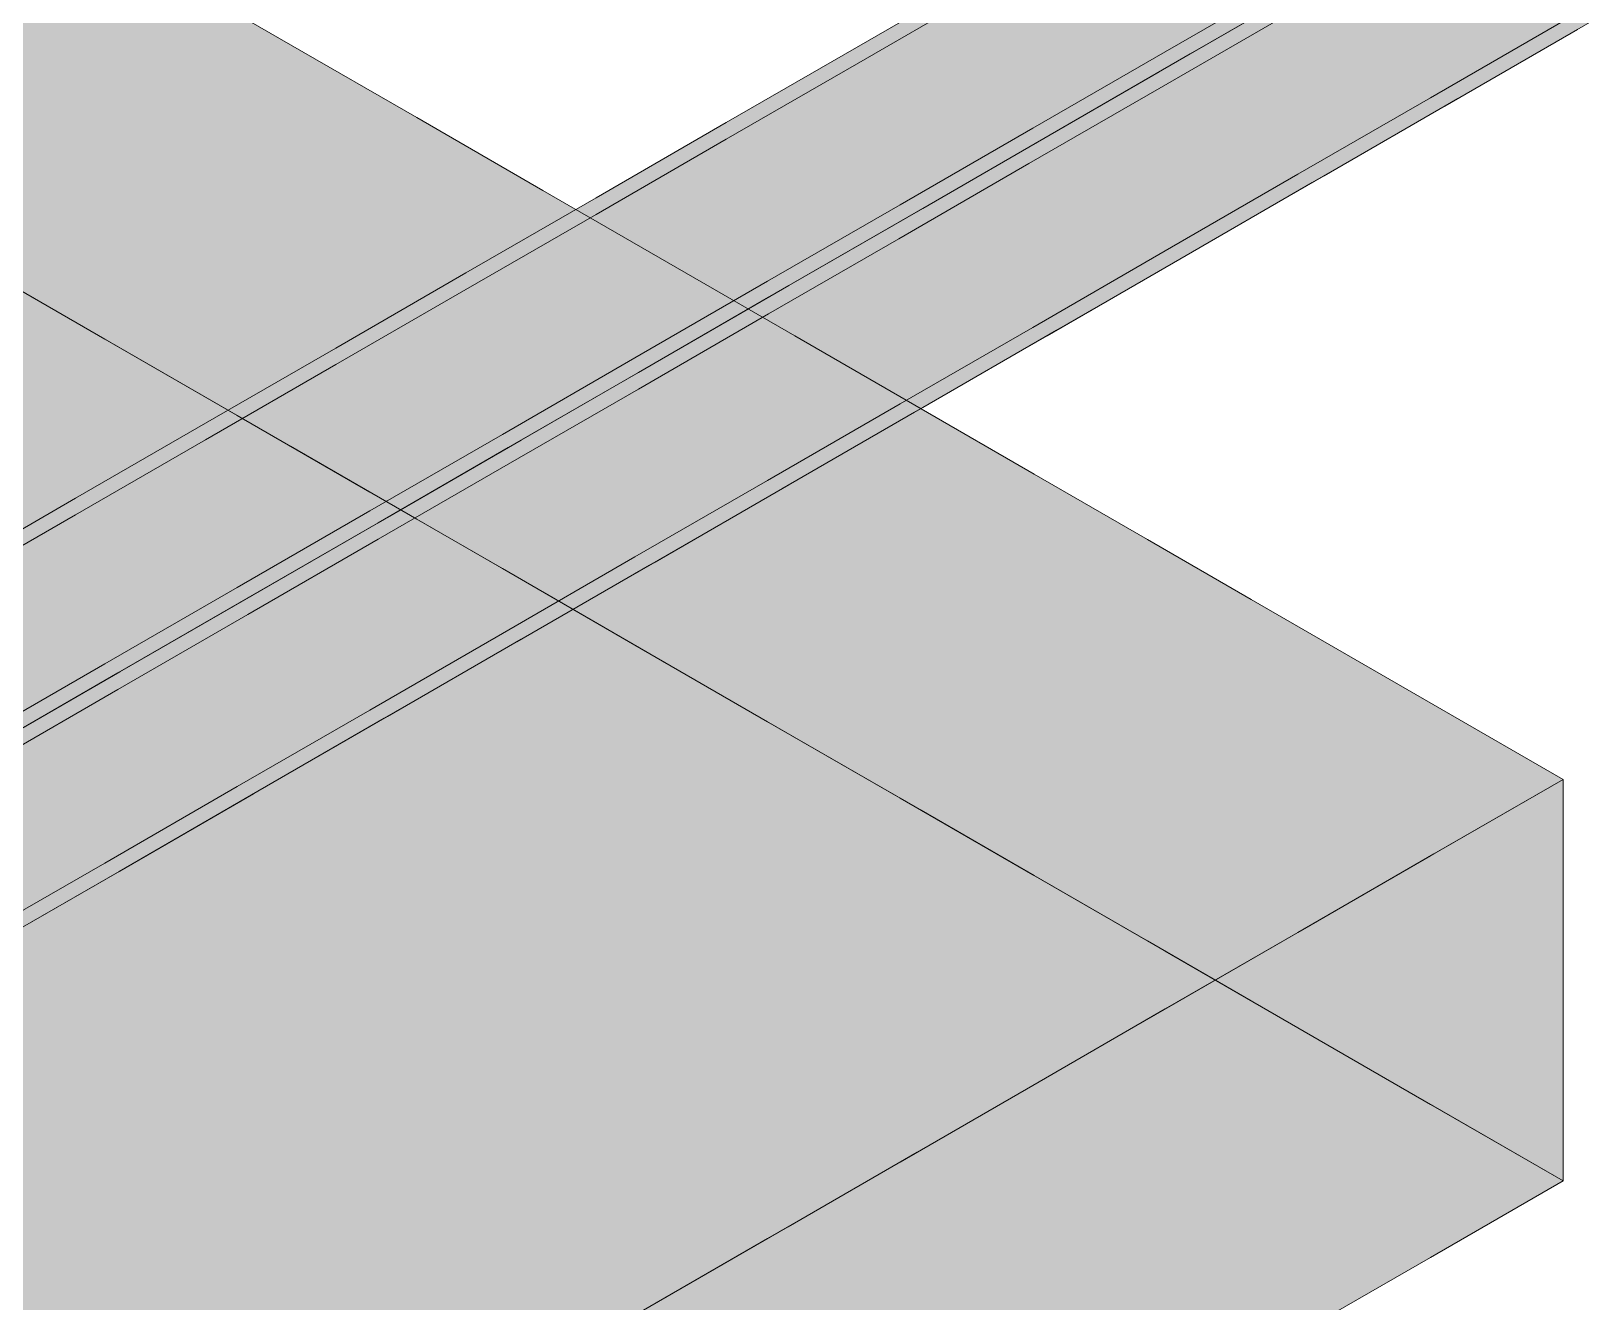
# Model space of a CAD drawing. Header units: metres. Extents: x 349021 to 349543, y 9281040 to 9281959.
# Drawn here: x 349207.5653 to 349207.8639, y 9281044.6369 to 9281044.88 of the extents above; entities that cross this region are included whole.
import ezdxf

# ---------------------------------------------------------------- set-up
doc = ezdxf.new("R2010")
doc.units = ezdxf.units.M
doc.header["$LTSCALE"] = 0.25
doc.layers.add('ISO-3D', color=7, linetype='CONTINUOUS', lineweight=13)
doc.layers.add('ISO-3D-ARISTAS', color=250, linetype='CONTINUOUS', lineweight=13)

msp = doc.modelspace()

# ---------------------------------------------------------------- linework, layer by layer
at = {"layer": 'ISO-3D', "true_color": 0x8e8d88}
for points in [[(349207.5667, 9281044.87841), (349207.54257, 9281044.89234), (349207.5667, 9281044.90524), (349207.54257, 9281044.91917)], [(349207.59082, 9281044.86448), (349207.5667, 9281044.87841), (349207.59082, 9281044.89131), (349207.5667, 9281044.90524)], [(349207.5667, 9281044.85341), (349207.54257, 9281044.86734), (349207.5667, 9281044.87841), (349207.54257, 9281044.89234)], [(349207.61495, 9281044.85056), (349207.59082, 9281044.86448), (349207.61495, 9281044.87738), (349207.59082, 9281044.89131)], [(349207.59082, 9281044.83948), (349207.5667, 9281044.85341), (349207.59082, 9281044.86448), (349207.5667, 9281044.87841)], [(349207.63907, 9281044.83663), (349207.61495, 9281044.85056), (349207.63907, 9281044.86345), (349207.61495, 9281044.87738)], [(349207.5667, 9281044.82841), (349207.54257, 9281044.84234), (349207.5667, 9281044.85341), (349207.54257, 9281044.86734)], [(349207.61495, 9281044.82556), (349207.59082, 9281044.83948), (349207.61495, 9281044.85056), (349207.59082, 9281044.86448)], [(349207.6632, 9281044.8227), (349207.63907, 9281044.83663), (349207.6632, 9281044.84952), (349207.63907, 9281044.86345)], [(349207.59082, 9281044.81448), (349207.5667, 9281044.82841), (349207.59082, 9281044.83948), (349207.5667, 9281044.85341)], [(349207.63907, 9281044.81163), (349207.61495, 9281044.82556), (349207.63907, 9281044.83663), (349207.61495, 9281044.85056)], [(349207.68732, 9281044.80877), (349207.6632, 9281044.8227), (349207.68732, 9281044.83559), (349207.6632, 9281044.84952)], [(349207.61495, 9281044.80056), (349207.59082, 9281044.81448), (349207.61495, 9281044.82556), (349207.59082, 9281044.83948)], [(349207.6632, 9281044.7977), (349207.63907, 9281044.81163), (349207.6632, 9281044.8227), (349207.63907, 9281044.83663)], [(349207.71145, 9281044.79484), (349207.68732, 9281044.80877), (349207.71145, 9281044.82167), (349207.68732, 9281044.83559)], [(349207.63907, 9281044.78663), (349207.61495, 9281044.80056), (349207.63907, 9281044.81163), (349207.61495, 9281044.82556)], [(349207.68732, 9281044.78377), (349207.6632, 9281044.7977), (349207.68732, 9281044.80877), (349207.6632, 9281044.8227)], [(349207.73557, 9281044.78091), (349207.71145, 9281044.79484), (349207.73557, 9281044.80774), (349207.71145, 9281044.82167)], [(349207.6632, 9281044.7727), (349207.63907, 9281044.78663), (349207.6632, 9281044.7977), (349207.63907, 9281044.81163)], [(349207.71145, 9281044.76984), (349207.68732, 9281044.78377), (349207.71145, 9281044.79484), (349207.68732, 9281044.80877)], [(349207.75722, 9281044.76841), (349207.73557, 9281044.78091), (349207.75722, 9281044.79524), (349207.73557, 9281044.80774)], [(349207.68732, 9281044.75877), (349207.6632, 9281044.7727), (349207.68732, 9281044.78377), (349207.6632, 9281044.7977)], [(349207.73557, 9281044.75591), (349207.71145, 9281044.76984), (349207.73557, 9281044.78091), (349207.71145, 9281044.79484)], [(349207.77888, 9281044.75591), (349207.75722, 9281044.76841), (349207.77888, 9281044.78274), (349207.75722, 9281044.79524)], [(349207.71145, 9281044.74484), (349207.68732, 9281044.75877), (349207.71145, 9281044.76984), (349207.68732, 9281044.78377)], [(349207.79876, 9281044.74443), (349207.77888, 9281044.75591), (349207.79876, 9281044.77126), (349207.77888, 9281044.78274)], [(349207.75722, 9281044.74341), (349207.73557, 9281044.75591), (349207.75722, 9281044.76841), (349207.73557, 9281044.78091)], [(349207.81864, 9281044.73296), (349207.79876, 9281044.74443), (349207.81864, 9281044.75978), (349207.79876, 9281044.77126)], [(349207.73557, 9281044.73091), (349207.71145, 9281044.74484), (349207.73557, 9281044.75591), (349207.71145, 9281044.76984)], [(349207.77888, 9281044.73091), (349207.75722, 9281044.74341), (349207.77888, 9281044.75591), (349207.75722, 9281044.76841)], [(349207.83852, 9281044.72148), (349207.81864, 9281044.73296), (349207.83852, 9281044.7483), (349207.81864, 9281044.75978)], [(349207.75722, 9281044.71841), (349207.73557, 9281044.73091), (349207.75722, 9281044.74341), (349207.73557, 9281044.75591)], [(349207.79876, 9281044.71943), (349207.77888, 9281044.73091), (349207.79876, 9281044.74443), (349207.77888, 9281044.75591)], [(349207.8584, 9281044.71), (349207.83852, 9281044.72148), (349207.8584, 9281044.73682), (349207.83852, 9281044.7483)], [(349207.81864, 9281044.70796), (349207.79876, 9281044.71943), (349207.81864, 9281044.73296), (349207.79876, 9281044.74443)], [(349207.77888, 9281044.70591), (349207.75722, 9281044.71841), (349207.77888, 9281044.73091), (349207.75722, 9281044.74341)], [(349207.83852, 9281044.69648), (349207.81864, 9281044.70796), (349207.83852, 9281044.72148), (349207.81864, 9281044.73296)], [(349207.79876, 9281044.69443), (349207.77888, 9281044.70591), (349207.79876, 9281044.71943), (349207.77888, 9281044.73091)], [(349207.8584, 9281044.685), (349207.83852, 9281044.69648), (349207.8584, 9281044.71), (349207.83852, 9281044.72148)], [(349207.81864, 9281044.68296), (349207.79876, 9281044.69443), (349207.81864, 9281044.70796), (349207.79876, 9281044.71943)], [(349207.83852, 9281044.67148), (349207.81864, 9281044.68296), (349207.83852, 9281044.69648), (349207.81864, 9281044.70796)], [(349207.8584, 9281044.66), (349207.83852, 9281044.67148), (349207.8584, 9281044.685), (349207.83852, 9281044.69648)]]:
    msp.add_solid(points, dxfattribs=at)
at = {"layer": 'ISO-3D', "true_color": 0x9e9c96}
for points in [[(349207.59082, 9281044.89131), (349207.56611, 9281044.87704), (349207.5667, 9281044.90524), (349207.54199, 9281044.89097)], [(349207.56611, 9281044.87704), (349207.5414, 9281044.86277), (349207.54199, 9281044.89097), (349207.51727, 9281044.8767)], [(349207.61495, 9281044.87738), (349207.59024, 9281044.86311), (349207.59082, 9281044.89131), (349207.56611, 9281044.87704)], [(349207.59024, 9281044.86311), (349207.56552, 9281044.84884), (349207.56611, 9281044.87704), (349207.5414, 9281044.86277)], [(349207.63907, 9281044.86345), (349207.61436, 9281044.84918), (349207.61495, 9281044.87738), (349207.59024, 9281044.86311)], [(349207.61436, 9281044.84918), (349207.58965, 9281044.83492), (349207.59024, 9281044.86311), (349207.56552, 9281044.84884)], [(349207.6632, 9281044.84952), (349207.63849, 9281044.83526), (349207.63907, 9281044.86345), (349207.61436, 9281044.84918)], [(349207.56552, 9281044.84884), (349207.54081, 9281044.83458), (349207.5414, 9281044.86277), (349207.51669, 9281044.8485)], [(349207.58965, 9281044.83492), (349207.56493, 9281044.82065), (349207.56552, 9281044.84884), (349207.54081, 9281044.83458)], [(349207.63849, 9281044.83526), (349207.61377, 9281044.82099), (349207.61436, 9281044.84918), (349207.58965, 9281044.83492)], [(349207.68732, 9281044.83559), (349207.66261, 9281044.82133), (349207.6632, 9281044.84952), (349207.63849, 9281044.83526)], [(349207.57938, 9281044.82109), (349207.55402, 9281044.80645), (349207.55402, 9281044.83573), (349207.52865, 9281044.82109)], [(349207.61377, 9281044.82099), (349207.58906, 9281044.80672), (349207.58965, 9281044.83492), (349207.56493, 9281044.82065)], [(349207.66261, 9281044.82133), (349207.6379, 9281044.80706), (349207.63849, 9281044.83526), (349207.61377, 9281044.82099)], [(349207.71145, 9281044.82167), (349207.68674, 9281044.8074), (349207.68732, 9281044.83559), (349207.66261, 9281044.82133)], [(349207.68674, 9281044.8074), (349207.66202, 9281044.79313), (349207.66261, 9281044.82133), (349207.6379, 9281044.80706)], [(349207.73557, 9281044.80774), (349207.71086, 9281044.79347), (349207.71145, 9281044.82167), (349207.68674, 9281044.8074)], [(349207.58906, 9281044.80672), (349207.56435, 9281044.79245), (349207.56493, 9281044.82065), (349207.54022, 9281044.80638)], [(349207.60475, 9281044.80645), (349207.57938, 9281044.7918), (349207.57938, 9281044.82109), (349207.55402, 9281044.80645)], [(349207.6379, 9281044.80706), (349207.61318, 9281044.79279), (349207.61377, 9281044.82099), (349207.58906, 9281044.80672)], [(349207.57938, 9281044.7918), (349207.55402, 9281044.77716), (349207.55402, 9281044.80645), (349207.52865, 9281044.7918)], [(349207.61318, 9281044.79279), (349207.58847, 9281044.77852), (349207.58906, 9281044.80672), (349207.56435, 9281044.79245)], [(349207.63011, 9281044.7918), (349207.60475, 9281044.77716), (349207.60475, 9281044.80645), (349207.57938, 9281044.7918)], [(349207.66202, 9281044.79313), (349207.63731, 9281044.77886), (349207.6379, 9281044.80706), (349207.61318, 9281044.79279)], [(349207.71086, 9281044.79347), (349207.68615, 9281044.7792), (349207.68674, 9281044.8074), (349207.66202, 9281044.79313)], [(349207.75722, 9281044.79524), (349207.73251, 9281044.78097), (349207.73557, 9281044.80774), (349207.71086, 9281044.79347)], [(349207.77888, 9281044.78274), (349207.75416, 9281044.76847), (349207.75722, 9281044.79524), (349207.73251, 9281044.78097)], [(349207.58847, 9281044.77852), (349207.56376, 9281044.76425), (349207.56435, 9281044.79245), (349207.53963, 9281044.77818)], [(349207.60475, 9281044.77716), (349207.57938, 9281044.76251), (349207.57938, 9281044.7918), (349207.55402, 9281044.77716)], [(349207.63731, 9281044.77886), (349207.6126, 9281044.76459), (349207.61318, 9281044.79279), (349207.58847, 9281044.77852)], [(349207.65548, 9281044.77716), (349207.63011, 9281044.76251), (349207.63011, 9281044.7918), (349207.60475, 9281044.77716)], [(349207.68615, 9281044.7792), (349207.66143, 9281044.76493), (349207.66202, 9281044.79313), (349207.63731, 9281044.77886)], [(349207.73251, 9281044.78097), (349207.7078, 9281044.7667), (349207.71086, 9281044.79347), (349207.68615, 9281044.7792)], [(349207.79876, 9281044.77126), (349207.77404, 9281044.75699), (349207.77888, 9281044.78274), (349207.75416, 9281044.76847)], [(349207.75416, 9281044.76847), (349207.72945, 9281044.7542), (349207.73251, 9281044.78097), (349207.7078, 9281044.7667)], [(349207.57938, 9281044.76251), (349207.55402, 9281044.74787), (349207.55402, 9281044.77716), (349207.52865, 9281044.76251)], [(349207.6126, 9281044.76459), (349207.58788, 9281044.75033), (349207.58847, 9281044.77852), (349207.56376, 9281044.76425)], [(349207.63011, 9281044.76251), (349207.60475, 9281044.74787), (349207.60475, 9281044.77716), (349207.57938, 9281044.76251)], [(349207.66143, 9281044.76493), (349207.63672, 9281044.75067), (349207.63731, 9281044.77886), (349207.6126, 9281044.76459)], [(349207.68084, 9281044.76251), (349207.65548, 9281044.74787), (349207.65548, 9281044.77716), (349207.63011, 9281044.76251)], [(349207.7078, 9281044.7667), (349207.68309, 9281044.75243), (349207.68615, 9281044.7792), (349207.66143, 9281044.76493)], [(349207.81864, 9281044.75978), (349207.79392, 9281044.74551), (349207.79876, 9281044.77126), (349207.77404, 9281044.75699)], [(349207.77404, 9281044.75699), (349207.74933, 9281044.74272), (349207.75416, 9281044.76847), (349207.72945, 9281044.7542)], [(349207.63672, 9281044.75067), (349207.61201, 9281044.7364), (349207.6126, 9281044.76459), (349207.58788, 9281044.75033)], [(349207.68309, 9281044.75243), (349207.65837, 9281044.73817), (349207.66143, 9281044.76493), (349207.63672, 9281044.75067)], [(349207.72945, 9281044.7542), (349207.70474, 9281044.73993), (349207.7078, 9281044.7667), (349207.68309, 9281044.75243)], [(349207.58788, 9281044.75033), (349207.56317, 9281044.73606), (349207.56376, 9281044.76425), (349207.53905, 9281044.74999)], [(349207.60475, 9281044.74787), (349207.57938, 9281044.73322), (349207.57938, 9281044.76251), (349207.55402, 9281044.74787)], [(349207.65548, 9281044.74787), (349207.63011, 9281044.73322), (349207.63011, 9281044.76251), (349207.60475, 9281044.74787)], [(349207.70621, 9281044.74787), (349207.68084, 9281044.73322), (349207.68084, 9281044.76251), (349207.65548, 9281044.74787)], [(349207.83852, 9281044.7483), (349207.8138, 9281044.73404), (349207.81864, 9281044.75978), (349207.79392, 9281044.74551)], [(349207.79392, 9281044.74551), (349207.76921, 9281044.73125), (349207.77404, 9281044.75699), (349207.74933, 9281044.74272)], [(349207.74933, 9281044.74272), (349207.72462, 9281044.72846), (349207.72945, 9281044.7542), (349207.70474, 9281044.73993)], [(349207.61201, 9281044.7364), (349207.5873, 9281044.72213), (349207.58788, 9281044.75033), (349207.56317, 9281044.73606)], [(349207.65837, 9281044.73817), (349207.63366, 9281044.7239), (349207.63672, 9281044.75067), (349207.61201, 9281044.7364)], [(349207.70474, 9281044.73993), (349207.68002, 9281044.72567), (349207.68309, 9281044.75243), (349207.65837, 9281044.73817)], [(349207.57938, 9281044.73322), (349207.55402, 9281044.71858), (349207.55402, 9281044.74787), (349207.52865, 9281044.73322)], [(349207.63011, 9281044.73322), (349207.60475, 9281044.71858), (349207.60475, 9281044.74787), (349207.57938, 9281044.73322)], [(349207.68084, 9281044.73322), (349207.65548, 9281044.71858), (349207.65548, 9281044.74787), (349207.63011, 9281044.73322)], [(349207.73157, 9281044.73322), (349207.70621, 9281044.71858), (349207.70621, 9281044.74787), (349207.68084, 9281044.73322)], [(349207.8584, 9281044.73682), (349207.83369, 9281044.72256), (349207.83852, 9281044.7483), (349207.8138, 9281044.73404)], [(349207.8138, 9281044.73404), (349207.78909, 9281044.71977), (349207.79392, 9281044.74551), (349207.76921, 9281044.73125)], [(349207.76921, 9281044.73125), (349207.7445, 9281044.71698), (349207.74933, 9281044.74272), (349207.72462, 9281044.72846)], [(349207.68002, 9281044.72567), (349207.65531, 9281044.7114), (349207.65837, 9281044.73817), (349207.63366, 9281044.7239)], [(349207.72462, 9281044.72846), (349207.6999, 9281044.71419), (349207.70474, 9281044.73993), (349207.68002, 9281044.72567)], [(349207.5873, 9281044.72213), (349207.56258, 9281044.70786), (349207.56317, 9281044.73606), (349207.53846, 9281044.72179)], [(349207.63366, 9281044.7239), (349207.60895, 9281044.70963), (349207.61201, 9281044.7364), (349207.5873, 9281044.72213)], [(349207.60475, 9281044.71858), (349207.57938, 9281044.70393), (349207.57938, 9281044.73322), (349207.55402, 9281044.71858)], [(349207.65548, 9281044.71858), (349207.63011, 9281044.70393), (349207.63011, 9281044.73322), (349207.60475, 9281044.71858)], [(349207.70621, 9281044.71858), (349207.68084, 9281044.70393), (349207.68084, 9281044.73322), (349207.65548, 9281044.71858)], [(349207.75694, 9281044.71858), (349207.73157, 9281044.70393), (349207.73157, 9281044.73322), (349207.70621, 9281044.71858)], [(349207.83369, 9281044.72256), (349207.80897, 9281044.70829), (349207.8138, 9281044.73404), (349207.78909, 9281044.71977)], [(349207.78909, 9281044.71977), (349207.76438, 9281044.7055), (349207.76921, 9281044.73125), (349207.7445, 9281044.71698)], [(349207.6999, 9281044.71419), (349207.67519, 9281044.69992), (349207.68002, 9281044.72567), (349207.65531, 9281044.7114)], [(349207.7445, 9281044.71698), (349207.71978, 9281044.70271), (349207.72462, 9281044.72846), (349207.6999, 9281044.71419)], [(349207.65531, 9281044.7114), (349207.6306, 9281044.69713), (349207.63366, 9281044.7239), (349207.60895, 9281044.70963)], [(349207.60895, 9281044.70963), (349207.58423, 9281044.69536), (349207.5873, 9281044.72213), (349207.56258, 9281044.70786)], [(349207.80897, 9281044.70829), (349207.78426, 9281044.69402), (349207.78909, 9281044.71977), (349207.76438, 9281044.7055)], [(349207.57938, 9281044.70393), (349207.55402, 9281044.68929), (349207.55402, 9281044.71858), (349207.52865, 9281044.70393)], [(349207.63011, 9281044.70393), (349207.60475, 9281044.68929), (349207.60475, 9281044.71858), (349207.57938, 9281044.70393)], [(349207.68084, 9281044.70393), (349207.65548, 9281044.68929), (349207.65548, 9281044.71858), (349207.63011, 9281044.70393)], [(349207.73157, 9281044.70393), (349207.70621, 9281044.68929), (349207.70621, 9281044.71858), (349207.68084, 9281044.70393)], [(349207.76438, 9281044.7055), (349207.73967, 9281044.69123), (349207.7445, 9281044.71698), (349207.71978, 9281044.70271)], [(349207.7823, 9281044.70393), (349207.75694, 9281044.68929), (349207.75694, 9281044.71858), (349207.73157, 9281044.70393)], [(349207.71978, 9281044.70271), (349207.69507, 9281044.68844), (349207.6999, 9281044.71419), (349207.67519, 9281044.69992)], [(349207.67519, 9281044.69992), (349207.65048, 9281044.68565), (349207.65531, 9281044.7114), (349207.6306, 9281044.69713)], [(349207.58423, 9281044.69536), (349207.55952, 9281044.68109), (349207.56258, 9281044.70786), (349207.53787, 9281044.69359)], [(349207.6306, 9281044.69713), (349207.60588, 9281044.68286), (349207.60895, 9281044.70963), (349207.58423, 9281044.69536)], [(349207.78426, 9281044.69402), (349207.75955, 9281044.67975), (349207.76438, 9281044.7055), (349207.73967, 9281044.69123)], [(349207.60475, 9281044.68929), (349207.57938, 9281044.67464), (349207.57938, 9281044.70393), (349207.55402, 9281044.68929)], [(349207.65548, 9281044.68929), (349207.63011, 9281044.67464), (349207.63011, 9281044.70393), (349207.60475, 9281044.68929)], [(349207.70621, 9281044.68929), (349207.68084, 9281044.67464), (349207.68084, 9281044.70393), (349207.65548, 9281044.68929)], [(349207.73967, 9281044.69123), (349207.71495, 9281044.67696), (349207.71978, 9281044.70271), (349207.69507, 9281044.68844)], [(349207.75694, 9281044.68929), (349207.73157, 9281044.67464), (349207.73157, 9281044.70393), (349207.70621, 9281044.68929)], [(349207.80767, 9281044.68929), (349207.7823, 9281044.67464), (349207.7823, 9281044.70393), (349207.75694, 9281044.68929)], [(349207.69507, 9281044.68844), (349207.67036, 9281044.67417), (349207.67519, 9281044.69992), (349207.65048, 9281044.68565)], [(349207.65048, 9281044.68565), (349207.62576, 9281044.67138), (349207.6306, 9281044.69713), (349207.60588, 9281044.68286)], [(349207.60588, 9281044.68286), (349207.58117, 9281044.66859), (349207.58423, 9281044.69536), (349207.55952, 9281044.68109)], [(349207.75955, 9281044.67975), (349207.73483, 9281044.66548), (349207.73967, 9281044.69123), (349207.71495, 9281044.67696)], [(349207.57938, 9281044.67464), (349207.55402, 9281044.66), (349207.55402, 9281044.68929), (349207.52865, 9281044.67464)], [(349207.63011, 9281044.67464), (349207.60475, 9281044.66), (349207.60475, 9281044.68929), (349207.57938, 9281044.67464)], [(349207.68084, 9281044.67464), (349207.65548, 9281044.66), (349207.65548, 9281044.68929), (349207.63011, 9281044.67464)], [(349207.71495, 9281044.67696), (349207.69024, 9281044.66269), (349207.69507, 9281044.68844), (349207.67036, 9281044.67417)], [(349207.73157, 9281044.67464), (349207.70621, 9281044.66), (349207.70621, 9281044.68929), (349207.68084, 9281044.67464)], [(349207.7823, 9281044.67464), (349207.75694, 9281044.66), (349207.75694, 9281044.68929), (349207.73157, 9281044.67464)], [(349207.83303, 9281044.67464), (349207.80767, 9281044.66), (349207.80767, 9281044.68929), (349207.7823, 9281044.67464)], [(349207.67036, 9281044.67417), (349207.64565, 9281044.6599), (349207.65048, 9281044.68565), (349207.62576, 9281044.67138)], [(349207.58117, 9281044.66859), (349207.55646, 9281044.65432), (349207.55952, 9281044.68109), (349207.53481, 9281044.66682)], [(349207.62576, 9281044.67138), (349207.60105, 9281044.65711), (349207.60588, 9281044.68286), (349207.58117, 9281044.66859)], [(349207.73483, 9281044.66548), (349207.71012, 9281044.65122), (349207.71495, 9281044.67696), (349207.69024, 9281044.66269)], [(349207.60475, 9281044.66), (349207.57938, 9281044.64536), (349207.57938, 9281044.67464), (349207.55402, 9281044.66)], [(349207.65548, 9281044.66), (349207.63011, 9281044.64536), (349207.63011, 9281044.67464), (349207.60475, 9281044.66)], [(349207.69024, 9281044.66269), (349207.66553, 9281044.64843), (349207.67036, 9281044.67417), (349207.64565, 9281044.6599)], [(349207.70621, 9281044.66), (349207.68084, 9281044.64536), (349207.68084, 9281044.67464), (349207.65548, 9281044.66)], [(349207.75694, 9281044.66), (349207.73157, 9281044.64536), (349207.73157, 9281044.67464), (349207.70621, 9281044.66)], [(349207.80767, 9281044.66), (349207.7823, 9281044.64536), (349207.7823, 9281044.67464), (349207.75694, 9281044.66)], [(349207.8584, 9281044.66), (349207.83303, 9281044.64536), (349207.83303, 9281044.67464), (349207.80767, 9281044.66)], [(349207.64565, 9281044.6599), (349207.62093, 9281044.64564), (349207.62576, 9281044.67138), (349207.60105, 9281044.65711)], [(349207.60105, 9281044.65711), (349207.57634, 9281044.64285), (349207.58117, 9281044.66859), (349207.55646, 9281044.65432)], [(349207.57938, 9281044.64536), (349207.55402, 9281044.63071), (349207.55402, 9281044.66), (349207.52865, 9281044.64536)], [(349207.63011, 9281044.64536), (349207.60475, 9281044.63071), (349207.60475, 9281044.66), (349207.57938, 9281044.64536)], [(349207.68084, 9281044.64536), (349207.65548, 9281044.63071), (349207.65548, 9281044.66), (349207.63011, 9281044.64536)], [(349207.71012, 9281044.65122), (349207.68541, 9281044.63695), (349207.69024, 9281044.66269), (349207.66553, 9281044.64843)], [(349207.73157, 9281044.64536), (349207.70621, 9281044.63071), (349207.70621, 9281044.66), (349207.68084, 9281044.64536)], [(349207.7823, 9281044.64536), (349207.75694, 9281044.63071), (349207.75694, 9281044.66), (349207.73157, 9281044.64536)], [(349207.83303, 9281044.64536), (349207.80767, 9281044.63071), (349207.80767, 9281044.66), (349207.7823, 9281044.64536)], [(349207.62093, 9281044.64564), (349207.59622, 9281044.63137), (349207.60105, 9281044.65711), (349207.57634, 9281044.64285)], [(349207.66553, 9281044.64843), (349207.64081, 9281044.63416), (349207.64565, 9281044.6599), (349207.62093, 9281044.64564)], [(349207.57634, 9281044.64285), (349207.55324, 9281044.62951), (349207.55646, 9281044.65432), (349207.53336, 9281044.64099)], [(349207.68541, 9281044.63695), (349207.66069, 9281044.62268), (349207.66553, 9281044.64843), (349207.64081, 9281044.63416)], [(349207.60475, 9281044.63071), (349207.57938, 9281044.61607), (349207.57938, 9281044.64536), (349207.55402, 9281044.63071)], [(349207.64081, 9281044.63416), (349207.6161, 9281044.61989), (349207.62093, 9281044.64564), (349207.59622, 9281044.63137)], [(349207.65548, 9281044.63071), (349207.63011, 9281044.61607), (349207.63011, 9281044.64536), (349207.60475, 9281044.63071)], [(349207.70621, 9281044.63071), (349207.68084, 9281044.61607), (349207.68084, 9281044.64536), (349207.65548, 9281044.63071)], [(349207.75694, 9281044.63071), (349207.73157, 9281044.61607), (349207.73157, 9281044.64536), (349207.70621, 9281044.63071)], [(349207.80767, 9281044.63071), (349207.7823, 9281044.61607), (349207.7823, 9281044.64536), (349207.75694, 9281044.63071)], [(349207.59622, 9281044.63137), (349207.57313, 9281044.61804), (349207.57634, 9281044.64285), (349207.55324, 9281044.62951)]]:
    msp.add_solid(points, dxfattribs=at)
at = {"layer": 'ISO-3D', "true_color": 0x22252b}
for points in [[(349207.83303, 9281044.88631), (349207.80767, 9281044.87166), (349207.83303, 9281044.90536), (349207.80767, 9281044.89071)], [(349207.83829, 9281044.88458), (349207.81269, 9281044.8698), (349207.83829, 9281044.90204), (349207.81269, 9281044.88726)], [(349207.8584, 9281044.8819), (349207.83303, 9281044.86726), (349207.8584, 9281044.90095), (349207.83303, 9281044.88631)], [(349207.8639, 9281044.8819), (349207.83829, 9281044.86712), (349207.8639, 9281044.89936), (349207.83829, 9281044.88458)], [(349207.74811, 9281044.88807), (349207.72321, 9281044.8737), (349207.74811, 9281044.89125), (349207.72321, 9281044.87687)], [(349207.80767, 9281044.87166), (349207.7823, 9281044.85702), (349207.80767, 9281044.89071), (349207.7823, 9281044.87607)], [(349207.81269, 9281044.88726), (349207.78708, 9281044.87248), (349207.81269, 9281044.89043), (349207.78708, 9281044.87565)], [(349207.81269, 9281044.8698), (349207.78708, 9281044.85501), (349207.81269, 9281044.88726), (349207.78708, 9281044.87248)], [(349207.83303, 9281044.86726), (349207.80767, 9281044.85261), (349207.83303, 9281044.88631), (349207.80767, 9281044.87166)], [(349207.83829, 9281044.86712), (349207.81269, 9281044.85233), (349207.83829, 9281044.88458), (349207.81269, 9281044.8698)], [(349207.72321, 9281044.8737), (349207.6983, 9281044.85932), (349207.72321, 9281044.87687), (349207.6983, 9281044.8625)], [(349207.7823, 9281044.85702), (349207.75694, 9281044.84237), (349207.7823, 9281044.87607), (349207.75694, 9281044.86142)], [(349207.78708, 9281044.87248), (349207.76148, 9281044.85769), (349207.78708, 9281044.87565), (349207.76148, 9281044.86087)], [(349207.78708, 9281044.85501), (349207.76148, 9281044.84023), (349207.78708, 9281044.87248), (349207.76148, 9281044.85769)], [(349207.80767, 9281044.85261), (349207.7823, 9281044.83797), (349207.80767, 9281044.87166), (349207.7823, 9281044.85702)], [(349207.81269, 9281044.85233), (349207.78708, 9281044.83755), (349207.81269, 9281044.8698), (349207.78708, 9281044.85501)], [(349207.6983, 9281044.85932), (349207.6734, 9281044.84494), (349207.6983, 9281044.8625), (349207.6734, 9281044.84812)], [(349207.75694, 9281044.84237), (349207.73157, 9281044.82773), (349207.75694, 9281044.86142), (349207.73157, 9281044.84678)], [(349207.76148, 9281044.85769), (349207.73588, 9281044.84291), (349207.76148, 9281044.86087), (349207.73588, 9281044.84609)], [(349207.76148, 9281044.84023), (349207.73588, 9281044.82545), (349207.76148, 9281044.85769), (349207.73588, 9281044.84291)], [(349207.7823, 9281044.83797), (349207.75694, 9281044.82332), (349207.7823, 9281044.85702), (349207.75694, 9281044.84237)], [(349207.78708, 9281044.83755), (349207.76148, 9281044.82277), (349207.78708, 9281044.85501), (349207.76148, 9281044.84023)], [(349207.6734, 9281044.84494), (349207.6485, 9281044.83057), (349207.6734, 9281044.84812), (349207.6485, 9281044.83374)], [(349207.73157, 9281044.82773), (349207.70621, 9281044.81308), (349207.73157, 9281044.84678), (349207.70621, 9281044.83213)], [(349207.73588, 9281044.84291), (349207.71027, 9281044.82813), (349207.73588, 9281044.84609), (349207.71027, 9281044.8313)], [(349207.73588, 9281044.82545), (349207.71027, 9281044.81067), (349207.73588, 9281044.84291), (349207.71027, 9281044.82813)], [(349207.75694, 9281044.82332), (349207.73157, 9281044.80868), (349207.75694, 9281044.84237), (349207.73157, 9281044.82773)], [(349207.76148, 9281044.82277), (349207.73588, 9281044.80799), (349207.76148, 9281044.84023), (349207.73588, 9281044.82545)], [(349207.6485, 9281044.83057), (349207.6236, 9281044.81619), (349207.6485, 9281044.83374), (349207.6236, 9281044.81937)], [(349207.70621, 9281044.81308), (349207.68084, 9281044.79844), (349207.70621, 9281044.83213), (349207.68084, 9281044.81749)], [(349207.71027, 9281044.82813), (349207.68467, 9281044.81335), (349207.71027, 9281044.8313), (349207.68467, 9281044.81652)], [(349207.71027, 9281044.81067), (349207.68467, 9281044.79588), (349207.71027, 9281044.82813), (349207.68467, 9281044.81335)], [(349207.73157, 9281044.80868), (349207.70621, 9281044.79403), (349207.73157, 9281044.82773), (349207.70621, 9281044.81308)], [(349207.73588, 9281044.80799), (349207.71027, 9281044.7932), (349207.73588, 9281044.82545), (349207.71027, 9281044.81067)], [(349207.6236, 9281044.81619), (349207.5987, 9281044.80182), (349207.6236, 9281044.81937), (349207.5987, 9281044.80499)], [(349207.68084, 9281044.79844), (349207.65548, 9281044.78379), (349207.68084, 9281044.81749), (349207.65548, 9281044.80284)], [(349207.68467, 9281044.81335), (349207.65906, 9281044.79856), (349207.68467, 9281044.81652), (349207.65906, 9281044.80174)], [(349207.68467, 9281044.79588), (349207.65906, 9281044.7811), (349207.68467, 9281044.81335), (349207.65906, 9281044.79856)], [(349207.70621, 9281044.79403), (349207.68084, 9281044.77939), (349207.70621, 9281044.81308), (349207.68084, 9281044.79844)], [(349207.71027, 9281044.7932), (349207.68467, 9281044.77842), (349207.71027, 9281044.81067), (349207.68467, 9281044.79588)], [(349207.5987, 9281044.80182), (349207.5738, 9281044.78744), (349207.5987, 9281044.80499), (349207.5738, 9281044.79061)], [(349207.65548, 9281044.78379), (349207.63011, 9281044.76915), (349207.65548, 9281044.80284), (349207.63011, 9281044.7882)], [(349207.65906, 9281044.79856), (349207.63346, 9281044.78378), (349207.65906, 9281044.80174), (349207.63346, 9281044.78696)], [(349207.65906, 9281044.7811), (349207.63346, 9281044.76632), (349207.65906, 9281044.79856), (349207.63346, 9281044.78378)], [(349207.68084, 9281044.77939), (349207.65548, 9281044.76474), (349207.68084, 9281044.79844), (349207.65548, 9281044.78379)], [(349207.68467, 9281044.77842), (349207.65906, 9281044.76364), (349207.68467, 9281044.79588), (349207.65906, 9281044.7811)], [(349207.5738, 9281044.78744), (349207.5489, 9281044.77306), (349207.5738, 9281044.79061), (349207.5489, 9281044.77624)], [(349207.63011, 9281044.76915), (349207.60475, 9281044.7545), (349207.63011, 9281044.7882), (349207.60475, 9281044.77355)], [(349207.63346, 9281044.78378), (349207.60785, 9281044.769), (349207.63346, 9281044.78696), (349207.60785, 9281044.77217)], [(349207.63346, 9281044.76632), (349207.60785, 9281044.75154), (349207.63346, 9281044.78378), (349207.60785, 9281044.769)], [(349207.65548, 9281044.76474), (349207.63011, 9281044.7501), (349207.65548, 9281044.78379), (349207.63011, 9281044.76915)], [(349207.65906, 9281044.76364), (349207.63346, 9281044.74886), (349207.65906, 9281044.7811), (349207.63346, 9281044.76632)], [(349207.60475, 9281044.7545), (349207.57938, 9281044.73986), (349207.60475, 9281044.77355), (349207.57938, 9281044.75891)], [(349207.60785, 9281044.769), (349207.58225, 9281044.75422), (349207.60785, 9281044.77217), (349207.58225, 9281044.75739)], [(349207.60785, 9281044.75154), (349207.58225, 9281044.73675), (349207.60785, 9281044.769), (349207.58225, 9281044.75422)], [(349207.63011, 9281044.7501), (349207.60475, 9281044.73545), (349207.63011, 9281044.76915), (349207.60475, 9281044.7545)], [(349207.63346, 9281044.74886), (349207.60785, 9281044.73407), (349207.63346, 9281044.76632), (349207.60785, 9281044.75154)], [(349207.57938, 9281044.73986), (349207.55402, 9281044.72522), (349207.57938, 9281044.75891), (349207.55402, 9281044.74427)], [(349207.58225, 9281044.75422), (349207.55665, 9281044.73943), (349207.58225, 9281044.75739), (349207.55665, 9281044.74261)], [(349207.58225, 9281044.73675), (349207.55665, 9281044.72197), (349207.58225, 9281044.75422), (349207.55665, 9281044.73943)], [(349207.60475, 9281044.73545), (349207.57938, 9281044.72081), (349207.60475, 9281044.7545), (349207.57938, 9281044.73986)], [(349207.60785, 9281044.73407), (349207.58225, 9281044.71929), (349207.60785, 9281044.75154), (349207.58225, 9281044.73675)], [(349207.57938, 9281044.72081), (349207.55402, 9281044.70617), (349207.57938, 9281044.73986), (349207.55402, 9281044.72522)], [(349207.58225, 9281044.71929), (349207.55665, 9281044.70451), (349207.58225, 9281044.73675), (349207.55665, 9281044.72197)]]:
    msp.add_solid(points, dxfattribs=at)
at = {"layer": 'ISO-3D', "true_color": 0x2b2e35}
for points in [[(349207.7895, 9281044.89292), (349207.7646, 9281044.87855), (349207.77301, 9281044.90245), (349207.74811, 9281044.88807)], [(349207.80325, 9281044.88816), (349207.77835, 9281044.87379), (349207.78813, 9281044.89689), (349207.76323, 9281044.88252)], [(349207.806, 9281044.8834), (349207.7811, 9281044.86902), (349207.7895, 9281044.89292), (349207.7646, 9281044.87855)], [(349207.76323, 9281044.88252), (349207.73833, 9281044.86814), (349207.74811, 9281044.89125), (349207.72321, 9281044.87687)], [(349207.7646, 9281044.87855), (349207.7397, 9281044.86417), (349207.74811, 9281044.88807), (349207.72321, 9281044.8737)], [(349207.806, 9281044.88657), (349207.7811, 9281044.8722), (349207.80325, 9281044.88816), (349207.77835, 9281044.87379)], [(349207.77835, 9281044.87379), (349207.75345, 9281044.85941), (349207.76323, 9281044.88252), (349207.73833, 9281044.86814)], [(349207.86115, 9281044.88031), (349207.83578, 9281044.86567), (349207.8584, 9281044.8819), (349207.83303, 9281044.86726)], [(349207.7811, 9281044.86902), (349207.7562, 9281044.85465), (349207.7646, 9281044.87855), (349207.7397, 9281044.86417)], [(349207.73833, 9281044.86814), (349207.71343, 9281044.85376), (349207.72321, 9281044.87687), (349207.6983, 9281044.8625)], [(349207.7397, 9281044.86417), (349207.7148, 9281044.8498), (349207.72321, 9281044.8737), (349207.6983, 9281044.85932)], [(349207.7811, 9281044.8722), (349207.7562, 9281044.85782), (349207.77835, 9281044.87379), (349207.75345, 9281044.85941)], [(349207.75345, 9281044.85941), (349207.72855, 9281044.84503), (349207.73833, 9281044.86814), (349207.71343, 9281044.85376)], [(349207.83578, 9281044.86567), (349207.81042, 9281044.85102), (349207.83303, 9281044.86726), (349207.80767, 9281044.85261)], [(349207.7562, 9281044.85465), (349207.7313, 9281044.84027), (349207.7397, 9281044.86417), (349207.7148, 9281044.8498)], [(349207.71343, 9281044.85376), (349207.68853, 9281044.83939), (349207.6983, 9281044.8625), (349207.6734, 9281044.84812)], [(349207.7148, 9281044.8498), (349207.6899, 9281044.83542), (349207.6983, 9281044.85932), (349207.6734, 9281044.84494)], [(349207.7562, 9281044.85782), (349207.7313, 9281044.84345), (349207.75345, 9281044.85941), (349207.72855, 9281044.84503)], [(349207.72855, 9281044.84503), (349207.70365, 9281044.83066), (349207.71343, 9281044.85376), (349207.68853, 9281044.83939)], [(349207.81042, 9281044.85102), (349207.78505, 9281044.83638), (349207.80767, 9281044.85261), (349207.7823, 9281044.83797)], [(349207.68853, 9281044.83939), (349207.66363, 9281044.82501), (349207.6734, 9281044.84812), (349207.6485, 9281044.83374)], [(349207.7313, 9281044.84027), (349207.7064, 9281044.82589), (349207.7148, 9281044.8498), (349207.6899, 9281044.83542)], [(349207.6899, 9281044.83542), (349207.665, 9281044.82104), (349207.6734, 9281044.84494), (349207.6485, 9281044.83057)], [(349207.7313, 9281044.84345), (349207.7064, 9281044.82907), (349207.72855, 9281044.84503), (349207.70365, 9281044.83066)], [(349207.70365, 9281044.83066), (349207.67875, 9281044.81628), (349207.68853, 9281044.83939), (349207.66363, 9281044.82501)], [(349207.78505, 9281044.83638), (349207.75969, 9281044.82173), (349207.7823, 9281044.83797), (349207.75694, 9281044.82332)], [(349207.66363, 9281044.82501), (349207.63873, 9281044.81064), (349207.6485, 9281044.83374), (349207.6236, 9281044.81937)], [(349207.7064, 9281044.82589), (349207.6815, 9281044.81152), (349207.6899, 9281044.83542), (349207.665, 9281044.82104)], [(349207.665, 9281044.82104), (349207.6401, 9281044.80667), (349207.6485, 9281044.83057), (349207.6236, 9281044.81619)], [(349207.7064, 9281044.82907), (349207.6815, 9281044.81469), (349207.70365, 9281044.83066), (349207.67875, 9281044.81628)], [(349207.67875, 9281044.81628), (349207.65385, 9281044.8019), (349207.66363, 9281044.82501), (349207.63873, 9281044.81064)], [(349207.75969, 9281044.82173), (349207.73432, 9281044.80709), (349207.75694, 9281044.82332), (349207.73157, 9281044.80868)], [(349207.63873, 9281044.81064), (349207.61383, 9281044.79626), (349207.6236, 9281044.81937), (349207.5987, 9281044.80499)], [(349207.6815, 9281044.81152), (349207.6566, 9281044.79714), (349207.665, 9281044.82104), (349207.6401, 9281044.80667)], [(349207.6401, 9281044.80667), (349207.6152, 9281044.79229), (349207.6236, 9281044.81619), (349207.5987, 9281044.80182)], [(349207.6815, 9281044.81469), (349207.6566, 9281044.80032), (349207.67875, 9281044.81628), (349207.65385, 9281044.8019)], [(349207.65385, 9281044.8019), (349207.62895, 9281044.78753), (349207.63873, 9281044.81064), (349207.61383, 9281044.79626)], [(349207.6566, 9281044.79714), (349207.6317, 9281044.78277), (349207.6401, 9281044.80667), (349207.6152, 9281044.79229)], [(349207.73432, 9281044.80709), (349207.70896, 9281044.79245), (349207.73157, 9281044.80868), (349207.70621, 9281044.79403)], [(349207.61383, 9281044.79626), (349207.58893, 9281044.78188), (349207.5987, 9281044.80499), (349207.5738, 9281044.79061)], [(349207.6152, 9281044.79229), (349207.5903, 9281044.77791), (349207.5987, 9281044.80182), (349207.5738, 9281044.78744)], [(349207.6566, 9281044.80032), (349207.6317, 9281044.78594), (349207.65385, 9281044.8019), (349207.62895, 9281044.78753)], [(349207.62895, 9281044.78753), (349207.60405, 9281044.77315), (349207.61383, 9281044.79626), (349207.58893, 9281044.78188)], [(349207.6317, 9281044.78277), (349207.6068, 9281044.76839), (349207.6152, 9281044.79229), (349207.5903, 9281044.77791)], [(349207.70896, 9281044.79245), (349207.68359, 9281044.7778), (349207.70621, 9281044.79403), (349207.68084, 9281044.77939)], [(349207.58893, 9281044.78188), (349207.56403, 9281044.76751), (349207.5738, 9281044.79061), (349207.5489, 9281044.77624)], [(349207.5903, 9281044.77791), (349207.5654, 9281044.76354), (349207.5738, 9281044.78744), (349207.5489, 9281044.77306)], [(349207.6317, 9281044.78594), (349207.6068, 9281044.77156), (349207.62895, 9281044.78753), (349207.60405, 9281044.77315)], [(349207.60405, 9281044.77315), (349207.57915, 9281044.75878), (349207.58893, 9281044.78188), (349207.56403, 9281044.76751)], [(349207.68359, 9281044.7778), (349207.65823, 9281044.76316), (349207.68084, 9281044.77939), (349207.65548, 9281044.76474)], [(349207.6068, 9281044.76839), (349207.5819, 9281044.75401), (349207.5903, 9281044.77791), (349207.5654, 9281044.76354)], [(349207.5654, 9281044.76354), (349207.5405, 9281044.74916), (349207.5489, 9281044.77306), (349207.524, 9281044.75869)], [(349207.6068, 9281044.77156), (349207.5819, 9281044.75719), (349207.60405, 9281044.77315), (349207.57915, 9281044.75878)], [(349207.57915, 9281044.75878), (349207.55425, 9281044.7444), (349207.56403, 9281044.76751), (349207.53913, 9281044.75313)], [(349207.65823, 9281044.76316), (349207.63286, 9281044.74851), (349207.65548, 9281044.76474), (349207.63011, 9281044.7501)], [(349207.5819, 9281044.75401), (349207.557, 9281044.73964), (349207.5654, 9281044.76354), (349207.5405, 9281044.74916)], [(349207.5819, 9281044.75719), (349207.557, 9281044.74281), (349207.57915, 9281044.75878), (349207.55425, 9281044.7444)], [(349207.63286, 9281044.74851), (349207.6075, 9281044.73387), (349207.63011, 9281044.7501), (349207.60475, 9281044.73545)], [(349207.6075, 9281044.73387), (349207.58213, 9281044.71922), (349207.60475, 9281044.73545), (349207.57938, 9281044.72081)], [(349207.58213, 9281044.71922), (349207.55677, 9281044.70458), (349207.57938, 9281044.72081), (349207.55402, 9281044.70617)]]:
    msp.add_solid(points, dxfattribs=at)
at = {"layer": 'ISO-3D', "true_color": 0x7f7e7a}
for points in [[(349207.8584, 9281044.71), (349207.83303, 9281044.69536), (349207.8584, 9281044.73682), (349207.83303, 9281044.72218)], [(349207.83303, 9281044.69536), (349207.80767, 9281044.68071), (349207.83303, 9281044.72218), (349207.80767, 9281044.70754)], [(349207.8584, 9281044.685), (349207.83303, 9281044.67036), (349207.8584, 9281044.71), (349207.83303, 9281044.69536)], [(349207.80767, 9281044.68071), (349207.7823, 9281044.66607), (349207.80767, 9281044.70754), (349207.7823, 9281044.69289)], [(349207.7823, 9281044.66607), (349207.75694, 9281044.65142), (349207.7823, 9281044.69289), (349207.75694, 9281044.67825)], [(349207.83303, 9281044.67036), (349207.80767, 9281044.65571), (349207.83303, 9281044.69536), (349207.80767, 9281044.68071)], [(349207.8584, 9281044.66), (349207.83303, 9281044.64536), (349207.8584, 9281044.685), (349207.83303, 9281044.67036)], [(349207.75694, 9281044.65142), (349207.73157, 9281044.63678), (349207.75694, 9281044.67825), (349207.73157, 9281044.6636)], [(349207.80767, 9281044.65571), (349207.7823, 9281044.64107), (349207.80767, 9281044.68071), (349207.7823, 9281044.66607)], [(349207.83303, 9281044.64536), (349207.80767, 9281044.63071), (349207.83303, 9281044.67036), (349207.80767, 9281044.65571)], [(349207.7823, 9281044.64107), (349207.75694, 9281044.62642), (349207.7823, 9281044.66607), (349207.75694, 9281044.65142)], [(349207.73157, 9281044.63678), (349207.70621, 9281044.62213), (349207.73157, 9281044.6636), (349207.70621, 9281044.64896)], [(349207.80767, 9281044.63071), (349207.7823, 9281044.61607), (349207.80767, 9281044.65571), (349207.7823, 9281044.64107)], [(349207.75694, 9281044.62642), (349207.73157, 9281044.61178), (349207.75694, 9281044.65142), (349207.73157, 9281044.63678)], [(349207.70621, 9281044.62213), (349207.68084, 9281044.60749), (349207.70621, 9281044.64896), (349207.68084, 9281044.63431)], [(349207.7823, 9281044.61607), (349207.75694, 9281044.60142), (349207.7823, 9281044.64107), (349207.75694, 9281044.62642)]]:
    msp.add_solid(points, dxfattribs=at)
at = {"layer": 'ISO-3D-ARISTAS', "color": 250}
for p, q in [((349207.59082, 9281044.89131), (349207.61495, 9281044.87738)), ((349207.59082, 9281044.89131), (349207.61495, 9281044.87738)), ((349207.72321, 9281044.87687), (349207.74811, 9281044.89125)), ((349207.72321, 9281044.87687), (349207.74811, 9281044.89125)), ((349207.7823, 9281044.87607), (349207.80767, 9281044.89071)), ((349207.78708, 9281044.87565), (349207.81269, 9281044.89043)), ((349207.74811, 9281044.88807), (349207.72321, 9281044.8737)), ((349207.72321, 9281044.8737), (349207.74811, 9281044.88807)), ((349207.806, 9281044.88657), (349207.7811, 9281044.8722)), ((349207.806, 9281044.8834), (349207.7811, 9281044.86902)), ((349207.83303, 9281044.86726), (349207.8584, 9281044.8819)), ((349207.8584, 9281044.8819), (349207.83303, 9281044.86726)), ((349207.8639, 9281044.8819), (349207.83829, 9281044.86712)), ((349207.86115, 9281044.88031), (349207.83578, 9281044.86567)), ((349207.61495, 9281044.87738), (349207.63907, 9281044.86345)), ((349207.61495, 9281044.87738), (349207.63907, 9281044.86345)), ((349207.6983, 9281044.8625), (349207.72321, 9281044.87687)), ((349207.6983, 9281044.8625), (349207.72321, 9281044.87687)), ((349207.75694, 9281044.86142), (349207.7823, 9281044.87607)), ((349207.76148, 9281044.86087), (349207.78708, 9281044.87565)), ((349207.72321, 9281044.8737), (349207.6983, 9281044.85932)), ((349207.6983, 9281044.85932), (349207.72321, 9281044.8737)), ((349207.7811, 9281044.8722), (349207.7562, 9281044.85782)), ((349207.7811, 9281044.86902), (349207.7562, 9281044.85465)), ((349207.80767, 9281044.85261), (349207.83303, 9281044.86726)), ((349207.83303, 9281044.86726), (349207.80767, 9281044.85261)), ((349207.83829, 9281044.86712), (349207.81269, 9281044.85233)), ((349207.63907, 9281044.86345), (349207.6632, 9281044.84952)), ((349207.63907, 9281044.86345), (349207.6632, 9281044.84952)), ((349207.83578, 9281044.86567), (349207.81042, 9281044.85102)), ((349207.6734, 9281044.84812), (349207.6983, 9281044.8625)), ((349207.6734, 9281044.84812), (349207.6983, 9281044.8625)), ((349207.73157, 9281044.84678), (349207.75694, 9281044.86142)), ((349207.73588, 9281044.84609), (349207.76148, 9281044.86087)), ((349207.6983, 9281044.85932), (349207.6734, 9281044.84494)), ((349207.6734, 9281044.84494), (349207.6983, 9281044.85932)), ((349207.7562, 9281044.85782), (349207.7313, 9281044.84345)), ((349207.7562, 9281044.85465), (349207.7313, 9281044.84027)), ((349207.7823, 9281044.83797), (349207.80767, 9281044.85261)), ((349207.80767, 9281044.85261), (349207.7823, 9281044.83797)), ((349207.81042, 9281044.85102), (349207.78505, 9281044.83638)), ((349207.81269, 9281044.85233), (349207.78708, 9281044.83755)), ((349207.6485, 9281044.83374), (349207.6734, 9281044.84812)), ((349207.6485, 9281044.83374), (349207.6734, 9281044.84812)), ((349207.6632, 9281044.84952), (349207.68732, 9281044.83559)), ((349207.6632, 9281044.84952), (349207.68732, 9281044.83559)), ((349207.70621, 9281044.83213), (349207.73157, 9281044.84678)), ((349207.71027, 9281044.8313), (349207.73588, 9281044.84609)), ((349207.5667, 9281044.82841), (349207.54257, 9281044.84234)), ((349207.6734, 9281044.84494), (349207.6485, 9281044.83057)), ((349207.6485, 9281044.83057), (349207.6734, 9281044.84494)), ((349207.7313, 9281044.84345), (349207.7064, 9281044.82907)), ((349207.7313, 9281044.84027), (349207.7064, 9281044.82589)), ((349207.75694, 9281044.82332), (349207.7823, 9281044.83797)), ((349207.7823, 9281044.83797), (349207.75694, 9281044.82332)), ((349207.78505, 9281044.83638), (349207.75969, 9281044.82173)), ((349207.78708, 9281044.83755), (349207.76148, 9281044.82277)), ((349207.55402, 9281044.83573), (349207.57938, 9281044.82109)), ((349207.6236, 9281044.81937), (349207.6485, 9281044.83374)), ((349207.6236, 9281044.81937), (349207.6485, 9281044.83374)), ((349207.68732, 9281044.83559), (349207.71145, 9281044.82167)), ((349207.68732, 9281044.83559), (349207.71145, 9281044.82167)), ((349207.6485, 9281044.83057), (349207.6236, 9281044.81619)), ((349207.6236, 9281044.81619), (349207.6485, 9281044.83057)), ((349207.68084, 9281044.81749), (349207.70621, 9281044.83213)), ((349207.68467, 9281044.81652), (349207.71027, 9281044.8313)), ((349207.59082, 9281044.81448), (349207.5667, 9281044.82841)), ((349207.7064, 9281044.82907), (349207.6815, 9281044.81469)), ((349207.7064, 9281044.82589), (349207.6815, 9281044.81152)), ((349207.71145, 9281044.82167), (349207.73557, 9281044.80774)), ((349207.71145, 9281044.82167), (349207.73557, 9281044.80774)), ((349207.73157, 9281044.80868), (349207.75694, 9281044.82332)), ((349207.75694, 9281044.82332), (349207.73157, 9281044.80868)), ((349207.75969, 9281044.82173), (349207.73432, 9281044.80709)), ((349207.76148, 9281044.82277), (349207.73588, 9281044.80799)), ((349207.57938, 9281044.82109), (349207.60475, 9281044.80645)), ((349207.5987, 9281044.80499), (349207.6236, 9281044.81937)), ((349207.5987, 9281044.80499), (349207.6236, 9281044.81937)), ((349207.6236, 9281044.81619), (349207.5987, 9281044.80182)), ((349207.5987, 9281044.80182), (349207.6236, 9281044.81619)), ((349207.65548, 9281044.80284), (349207.68084, 9281044.81749)), ((349207.65906, 9281044.80174), (349207.68467, 9281044.81652)), ((349207.61495, 9281044.80056), (349207.59082, 9281044.81448)), ((349207.6815, 9281044.81469), (349207.6566, 9281044.80032)), ((349207.6815, 9281044.81152), (349207.6566, 9281044.79714)), ((349207.60475, 9281044.80645), (349207.63011, 9281044.7918)), ((349207.70621, 9281044.79403), (349207.73157, 9281044.80868)), ((349207.73157, 9281044.80868), (349207.70621, 9281044.79403)), ((349207.73432, 9281044.80709), (349207.70896, 9281044.79245)), ((349207.73588, 9281044.80799), (349207.71027, 9281044.7932)), ((349207.73557, 9281044.80774), (349207.75722, 9281044.79524)), ((349207.73557, 9281044.80774), (349207.75722, 9281044.79524)), ((349207.5738, 9281044.79061), (349207.5987, 9281044.80499)), ((349207.5738, 9281044.79061), (349207.5987, 9281044.80499)), ((349207.5987, 9281044.80182), (349207.5738, 9281044.78744)), ((349207.5738, 9281044.78744), (349207.5987, 9281044.80182)), ((349207.63907, 9281044.78663), (349207.61495, 9281044.80056)), ((349207.63011, 9281044.7882), (349207.65548, 9281044.80284)), ((349207.6566, 9281044.80032), (349207.6317, 9281044.78594)), ((349207.63346, 9281044.78696), (349207.65906, 9281044.80174)), ((349207.6566, 9281044.79714), (349207.6317, 9281044.78277)), ((349207.75722, 9281044.79524), (349207.77888, 9281044.78274)), ((349207.75722, 9281044.79524), (349207.77888, 9281044.78274)), ((349207.63011, 9281044.7918), (349207.65548, 9281044.77716)), ((349207.68084, 9281044.77939), (349207.70621, 9281044.79403)), ((349207.70621, 9281044.79403), (349207.68084, 9281044.77939)), ((349207.70896, 9281044.79245), (349207.68359, 9281044.7778)), ((349207.71027, 9281044.7932), (349207.68467, 9281044.77842)), ((349207.5489, 9281044.77624), (349207.5738, 9281044.79061)), ((349207.5489, 9281044.77624), (349207.5738, 9281044.79061)), ((349207.5738, 9281044.78744), (349207.5489, 9281044.77306)), ((349207.5489, 9281044.77306), (349207.5738, 9281044.78744)), ((349207.60475, 9281044.77355), (349207.63011, 9281044.7882)), ((349207.6317, 9281044.78594), (349207.6068, 9281044.77156)), ((349207.60785, 9281044.77217), (349207.63346, 9281044.78696)), ((349207.6632, 9281044.7727), (349207.63907, 9281044.78663)), ((349207.6317, 9281044.78277), (349207.6068, 9281044.76839)), ((349207.77888, 9281044.78274), (349207.79876, 9281044.77126)), ((349207.77888, 9281044.78274), (349207.79876, 9281044.77126)), ((349207.65548, 9281044.76474), (349207.68084, 9281044.77939)), ((349207.68084, 9281044.77939), (349207.65548, 9281044.76474)), ((349207.65548, 9281044.77716), (349207.68084, 9281044.76251)), ((349207.68359, 9281044.7778), (349207.65823, 9281044.76316)), ((349207.68467, 9281044.77842), (349207.65906, 9281044.76364)), ((349207.57938, 9281044.75891), (349207.60475, 9281044.77355)), ((349207.6068, 9281044.77156), (349207.5819, 9281044.75719)), ((349207.58225, 9281044.75739), (349207.60785, 9281044.77217)), ((349207.68732, 9281044.75877), (349207.6632, 9281044.7727)), ((349207.79876, 9281044.77126), (349207.81864, 9281044.75978)), ((349207.79876, 9281044.77126), (349207.81864, 9281044.75978)), ((349207.6068, 9281044.76839), (349207.5819, 9281044.75401)), ((349207.63011, 9281044.7501), (349207.65548, 9281044.76474)), ((349207.65548, 9281044.76474), (349207.63011, 9281044.7501)), ((349207.65823, 9281044.76316), (349207.63286, 9281044.74851)), ((349207.65906, 9281044.76364), (349207.63346, 9281044.74886)), ((349207.68084, 9281044.76251), (349207.70621, 9281044.74787)), ((349207.55402, 9281044.74427), (349207.57938, 9281044.75891)), ((349207.71145, 9281044.74484), (349207.68732, 9281044.75877)), ((349207.81864, 9281044.75978), (349207.83852, 9281044.7483)), ((349207.81864, 9281044.75978), (349207.83852, 9281044.7483)), ((349207.55665, 9281044.74261), (349207.58225, 9281044.75739)), ((349207.5819, 9281044.75719), (349207.557, 9281044.74281)), ((349207.5819, 9281044.75401), (349207.557, 9281044.73964)), ((349207.60475, 9281044.73545), (349207.63011, 9281044.7501)), ((349207.63011, 9281044.7501), (349207.60475, 9281044.73545)), ((349207.63286, 9281044.74851), (349207.6075, 9281044.73387)), ((349207.63346, 9281044.74886), (349207.60785, 9281044.73407)), ((349207.70621, 9281044.74787), (349207.73157, 9281044.73322)), ((349207.83852, 9281044.7483), (349207.8584, 9281044.73682)), ((349207.83852, 9281044.7483), (349207.8584, 9281044.73682)), ((349207.73557, 9281044.73091), (349207.71145, 9281044.74484)), ((349207.57938, 9281044.72081), (349207.60475, 9281044.73545)), ((349207.60475, 9281044.73545), (349207.57938, 9281044.72081)), ((349207.83303, 9281044.72218), (349207.8584, 9281044.73682)), ((349207.8584, 9281044.73682), (349207.83369, 9281044.72256)), ((349207.8584, 9281044.73682), (349207.8584, 9281044.71)), ((349207.8584, 9281044.73682), (349207.8584, 9281044.71)), ((349207.6075, 9281044.73387), (349207.58213, 9281044.71922)), ((349207.60785, 9281044.73407), (349207.58225, 9281044.71929)), ((349207.73157, 9281044.73322), (349207.75694, 9281044.71858)), ((349207.75722, 9281044.71841), (349207.73557, 9281044.73091)), ((349207.55402, 9281044.70617), (349207.57938, 9281044.72081)), ((349207.57938, 9281044.72081), (349207.55402, 9281044.70617)), ((349207.80767, 9281044.70754), (349207.83303, 9281044.72218)), ((349207.83369, 9281044.72256), (349207.80897, 9281044.70829)), ((349207.58225, 9281044.71929), (349207.55665, 9281044.70451)), ((349207.58213, 9281044.71922), (349207.55677, 9281044.70458)), ((349207.75694, 9281044.71858), (349207.7823, 9281044.70393)), ((349207.77888, 9281044.70591), (349207.75722, 9281044.71841)), ((349207.80897, 9281044.70829), (349207.78426, 9281044.69402)), ((349207.8584, 9281044.71), (349207.8584, 9281044.685)), ((349207.8584, 9281044.71), (349207.8584, 9281044.685)), ((349207.79876, 9281044.69443), (349207.77888, 9281044.70591)), ((349207.7823, 9281044.69289), (349207.80767, 9281044.70754)), ((349207.7823, 9281044.70393), (349207.80767, 9281044.68929)), ((349207.75694, 9281044.67825), (349207.7823, 9281044.69289)), ((349207.78426, 9281044.69402), (349207.75955, 9281044.67975)), ((349207.81864, 9281044.68296), (349207.79876, 9281044.69443)), ((349207.80767, 9281044.68929), (349207.83303, 9281044.67464)), ((349207.8584, 9281044.685), (349207.8584, 9281044.66)), ((349207.8584, 9281044.685), (349207.8584, 9281044.66)), ((349207.83852, 9281044.67148), (349207.81864, 9281044.68296)), ((349207.73157, 9281044.6636), (349207.75694, 9281044.67825)), ((349207.75955, 9281044.67975), (349207.73483, 9281044.66548)), ((349207.83303, 9281044.67464), (349207.8584, 9281044.66)), ((349207.8584, 9281044.66), (349207.83852, 9281044.67148)), ((349207.70621, 9281044.64896), (349207.73157, 9281044.6636)), ((349207.73483, 9281044.66548), (349207.71012, 9281044.65122)), ((349207.8584, 9281044.66), (349207.83303, 9281044.64536)), ((349207.8584, 9281044.66), (349207.83303, 9281044.64536)), ((349207.71012, 9281044.65122), (349207.68541, 9281044.63695)), ((349207.68084, 9281044.63431), (349207.70621, 9281044.64896)), ((349207.83303, 9281044.64536), (349207.80767, 9281044.63071)), ((349207.83303, 9281044.64536), (349207.80767, 9281044.63071)), ((349207.68541, 9281044.63695), (349207.66069, 9281044.62268))]:
    msp.add_line(p, q, dxfattribs=at)

doc.saveas('drawing.dxf')
